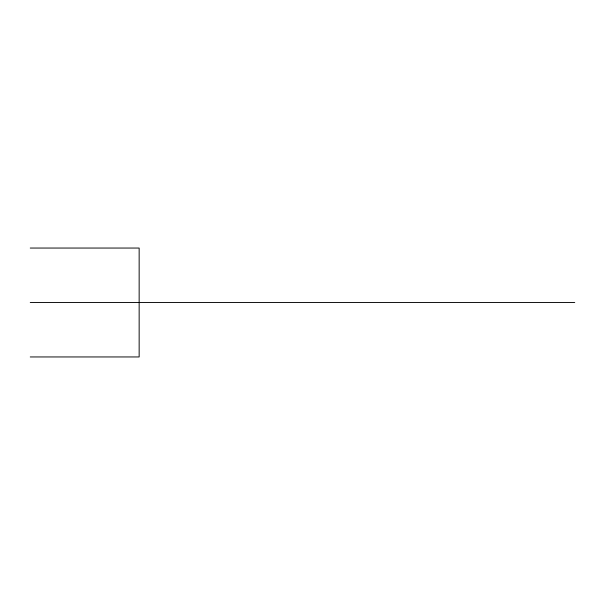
<?xml version="1.0" encoding="UTF-8"?>
<svg xmlns="http://www.w3.org/2000/svg" width="605" height="605" viewBox="0 0 605 605"><rect width="100%" height="100%" fill="white"/><g stroke="black" fill="none" stroke-linecap="round" stroke-linejoin="round"><path stroke-width="0.91" d="M30.25 248.05L139.15 248.05L139.15 356.95L30.25 356.95M30.25 302.5L574.75 302.5"/></g></svg>
